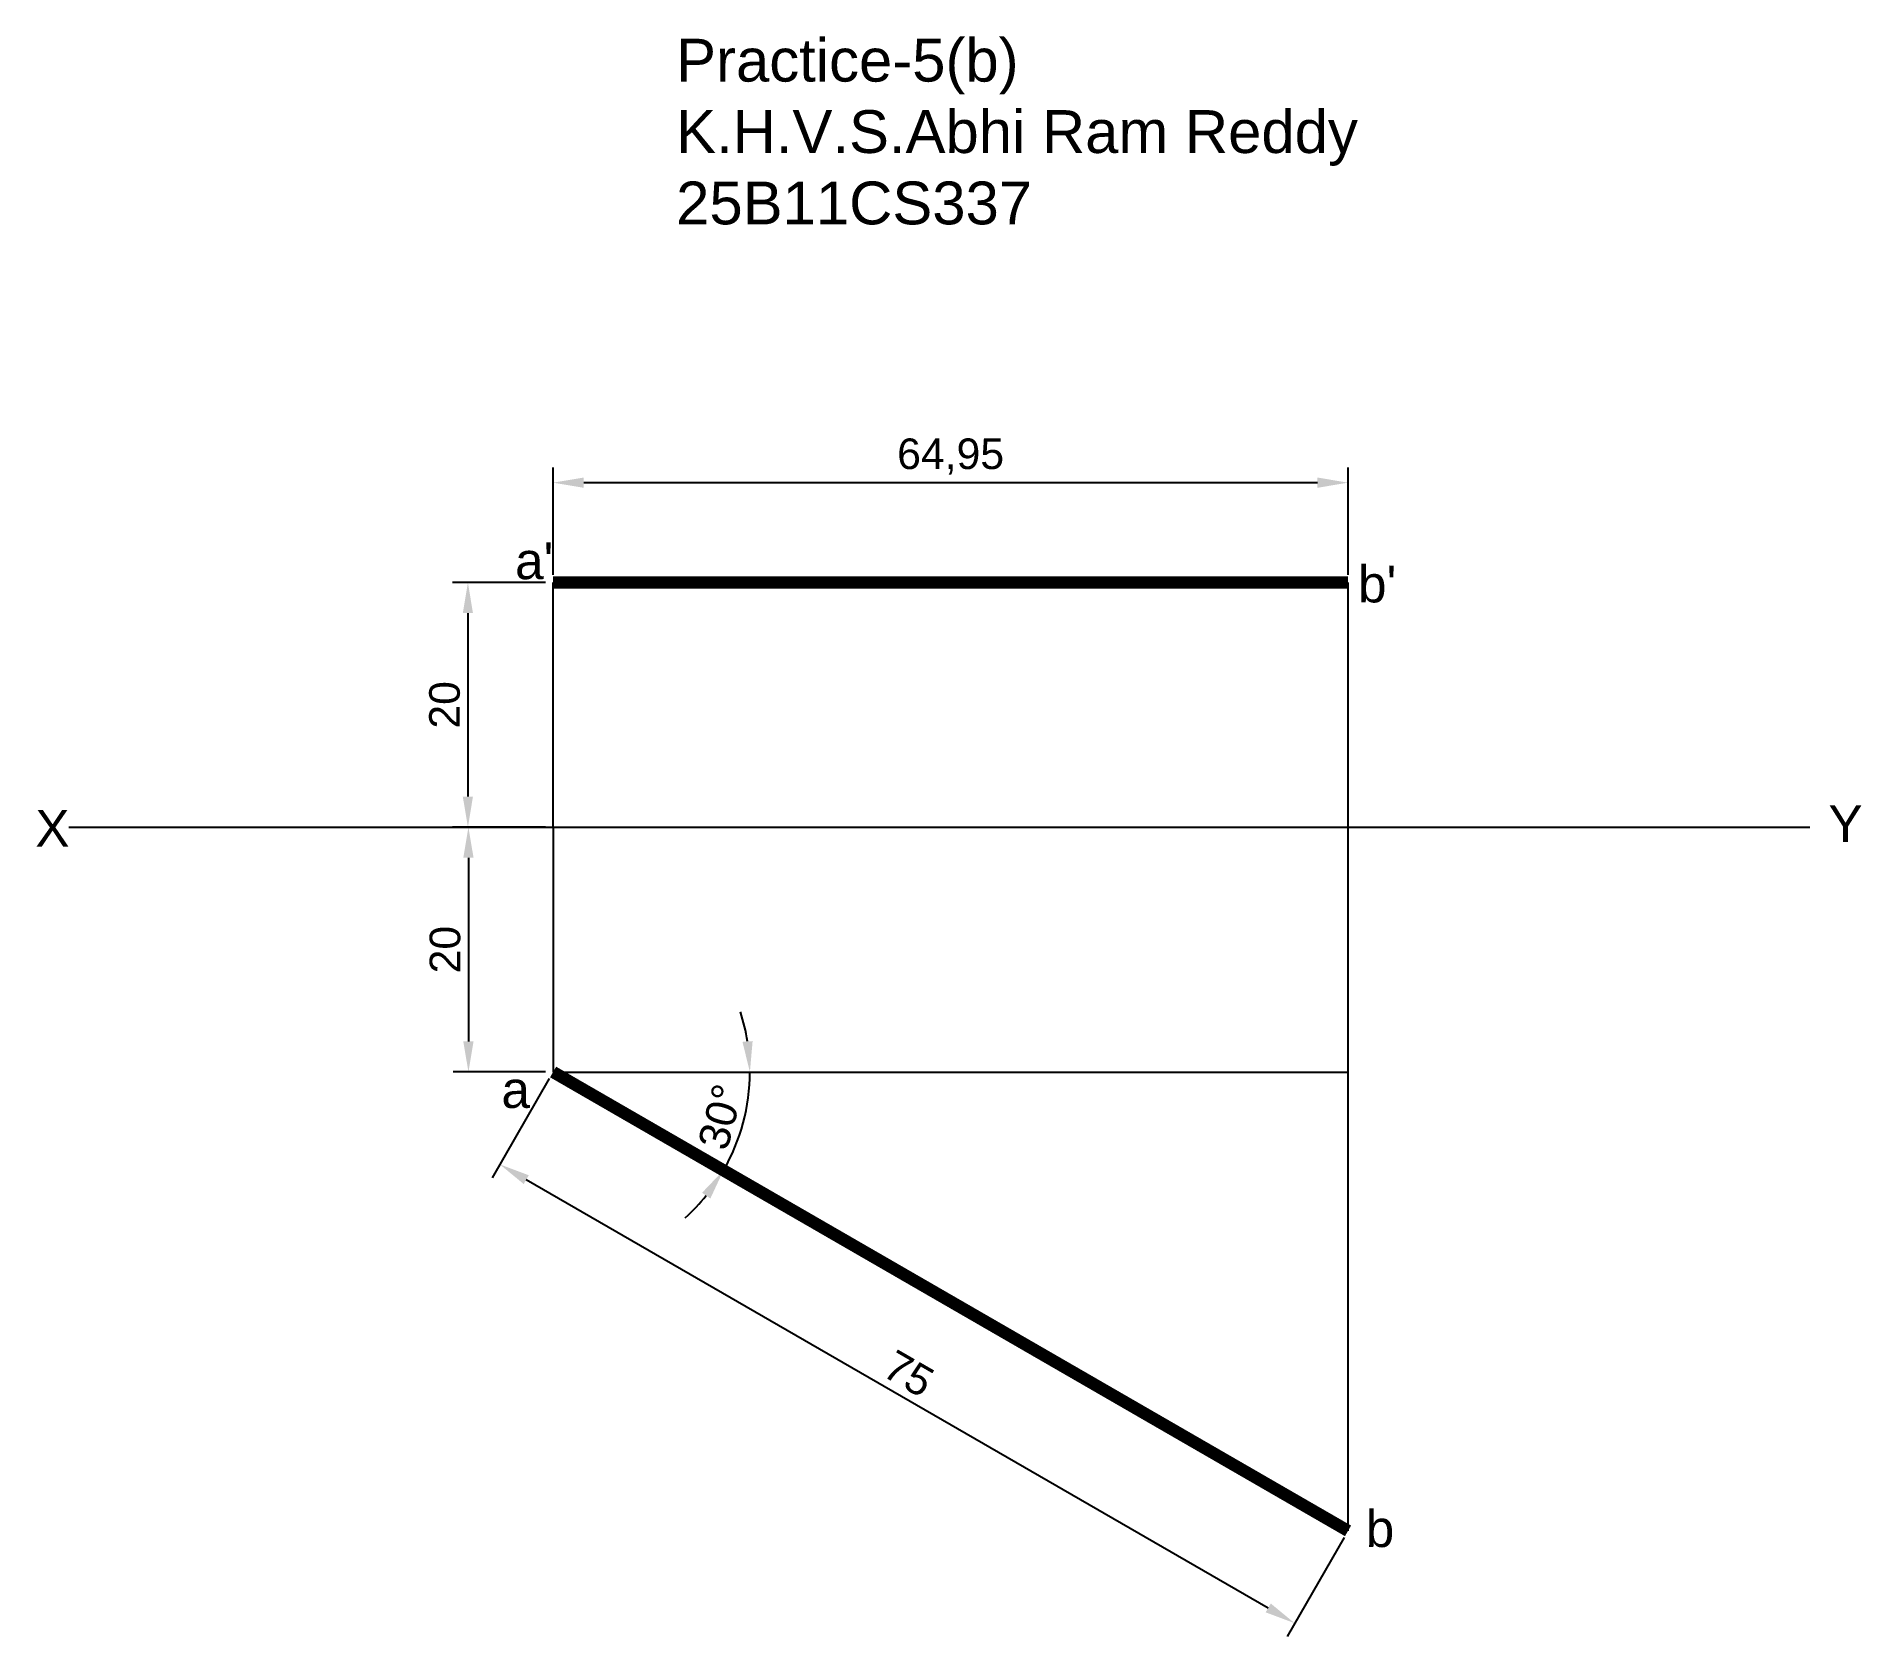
# Model space of a CAD drawing. Header units: millimetres. Extents: x 83 to 232, y 124 to 255.
import ezdxf

# ---------------------------------------------------------------- set-up
doc = ezdxf.new("R2010")
doc.units = ezdxf.units.MM
doc.styles.get("Standard").update_dxf_attribs({"font": 'arial.ttf'})
doc.dimstyles.new('ISO-25', dxfattribs={"dimtxt": 2.5, "dimasz": 2.5, "dimexe": 1.25, "dimexo": 0.625, "dimtad": 1, "dimtxsty": 'Standard', "dimcen": 2.5, "dimadec": 0, "dimazin": 0, "dimtfac": 1, "dimtmove": 0, "dimatfit": 3, "dimfxl": 1, "dimarcsym": 0})

# ---------------------------------------------------------------- blocks, each defined once
blk = doc.blocks.new('*D1')
at = {"color": 0, "lineweight": -2, "transparency": 16777216}
for p, q in [((124.82, 210.39), (117.23, 210.39)), ((118.48, 207.89), (118.48, 192.89)), ((124.82, 190.39), (117.23, 190.39))]:
    blk.add_line(p, q, dxfattribs=at)
at = {"color": 0, "transparency": 16777216}
for points in [[(118.06, 207.89), (118.89, 207.89), (118.48, 210.39)], [(118.06, 192.89), (118.89, 192.89), (118.48, 190.39)]]:
    blk.add_solid(points, dxfattribs=at)
at = {"layer": 'Defpoints', "color": 0, "transparency": 16777216}
for p in [(125.44, 210.39), (118.48, 190.39), (125.44, 190.39)]:
    blk.add_point(p, dxfattribs=at)
at = {"color": 0, "transparency": 16777216, "insert": (116.58, 200.39), "char_height": 2.5, "attachment_point": 5, "rotation": 90}
blk.add_mtext('20', dxfattribs=at)
blk = doc.blocks.new('*D2')
at = {"color": 0, "lineweight": -2, "transparency": 16777216}
for p, q in [((124.82, 190.39), (117.27, 190.39)), ((118.52, 187.89), (118.52, 172.89)), ((124.82, 170.39), (117.27, 170.39))]:
    blk.add_line(p, q, dxfattribs=at)
at = {"color": 0, "transparency": 16777216}
for points in [[(118.1, 187.89), (118.94, 187.89), (118.52, 190.39)], [(118.1, 172.89), (118.94, 172.89), (118.52, 170.39)]]:
    blk.add_solid(points, dxfattribs=at)
at = {"layer": 'Defpoints', "color": 0, "transparency": 16777216}
for p in [(125.44, 190.39), (118.52, 170.39), (125.44, 170.39)]:
    blk.add_point(p, dxfattribs=at)
at = {"color": 0, "transparency": 16777216, "insert": (116.62, 180.39), "char_height": 2.5, "attachment_point": 5, "rotation": 90}
blk.add_mtext('20', dxfattribs=at)
blk = doc.blocks.new('*D3')
at = {"color": 0, "lineweight": -2, "transparency": 16777216}
for p, q in [((125.13, 169.85), (120.46, 161.75)), ((123.25, 161.59), (183.87, 126.59)), ((190.08, 132.35), (185.41, 124.25))]:
    blk.add_line(p, q, dxfattribs=at)
at = {"color": 0, "transparency": 16777216}
for points in [[(123.45, 161.95), (123.04, 161.23), (121.08, 162.84)], [(184.08, 126.95), (183.66, 126.23), (186.03, 125.34)]]:
    blk.add_solid(points, dxfattribs=at)
at = {"layer": 'Defpoints', "color": 0, "transparency": 16777216}
for p in [(125.44, 170.39), (190.39, 132.89), (186.03, 125.34)]:
    blk.add_point(p, dxfattribs=at)
at = {"color": 0, "transparency": 16777216, "insert": (154.5, 145.73), "char_height": 2.5, "attachment_point": 5, "rotation": 330}
blk.add_mtext('75', dxfattribs=at)
blk = doc.blocks.new('*D4')
at = {"color": 0, "lineweight": -2, "transparency": 16777216}
for p, q in [((125.44, 211.01), (125.44, 219.8)), ((190.39, 211.01), (190.39, 219.8)), ((127.94, 218.55), (187.89, 218.55))]:
    blk.add_line(p, q, dxfattribs=at)
at = {"color": 0, "transparency": 16777216}
for points in [[(127.94, 218.97), (127.94, 218.13), (125.44, 218.55)], [(187.89, 218.97), (187.89, 218.13), (190.39, 218.55)]]:
    blk.add_solid(points, dxfattribs=at)
at = {"layer": 'Defpoints', "color": 0, "transparency": 16777216}
for p in [(190.39, 218.55), (125.44, 210.39), (190.39, 210.39)]:
    blk.add_point(p, dxfattribs=at)
at = {"color": 0, "transparency": 16777216, "insert": (157.92, 220.68), "char_height": 2.5, "attachment_point": 5}
blk.add_mtext('64,95', dxfattribs=at)
blk = doc.blocks.new('*D5')
at = {"color": 0, "lineweight": -2, "transparency": 16777216}
for start, end in [(8.9181, 17.8361), (330, 0), (312.1639, 321.0819)]:
    blk.add_arc((125.44, 170.39), 16.08, start, end, dxfattribs=at)
at = {"color": 0, "transparency": 16777216}
for points in [[(141.74, 172.91), (140.91, 172.85), (141.52, 170.39)], [(137.61, 160.52), (138.29, 160.05), (139.36, 162.35)]]:
    blk.add_solid(points, dxfattribs=at)
at = {"layer": 'Defpoints', "color": 0, "transparency": 16777216}
for p in [(125.44, 170.39), (125.44, 170.39), (190.39, 170.39), (140.55, 164.89), (190.39, 132.89)]:
    blk.add_point(p, dxfattribs=at)
at = {"color": 0, "transparency": 16777216, "insert": (139.13, 166.72), "char_height": 2.5, "attachment_point": 5, "rotation": 75}
blk.add_mtext('30°', dxfattribs=at)

msp = doc.modelspace()

# ---------------------------------------------------------------- linework, layer by layer
for p, q in [((125.44, 190.387), (125.44, 210.387)), ((190.392, 132.887), (190.392, 210.387)), ((85.869, 190.387), (228.12, 190.387)), ((125.44, 190.387), (125.44, 170.387)), ((125.44, 170.387), (190.392, 170.387))]:
    msp.add_line(p, q)
at = {"const_width": 1}
for points in [[(125.44, 210.387), (190.392, 210.387)], [(125.44, 170.387), (190.392, 132.887)]]:
    msp.add_lwpolyline(points, dxfattribs=at)

# ---------------------------------------------------------------- texts
at = {"attachment_point": 1}
for s, width, insert, char_height in [('Practice-5(b)\\PK.H.V.S.Abhi Ram Reddy\\P25B11CS337', 108.18698, (135.492, 254.827), 3.5), ("a'", 5.89838, (122.33, 213.666), 3), ("b'", 5.89838, (191.208, 211.765), 3), ('X', 5.89838, (83.134, 191.806), 3), ('Y', 5.89838, (229.642, 192.186), 3), ('a', 5.89838, (121.216, 170.449), 3), ('b', 5.89838, (191.839, 134.569), 3)]:
    msp.add_mtext_dynamic_manual_height_columns(s, width=width, gutter_width=12.5, heights=[0], dxfattribs=dict(at, insert=insert, char_height=char_height))

# ---------------------------------------------------------------- dimensions: what is measured, and where the dimension line sits
dim = msp.add_linear_dim(base=(190.392, 218.55), p1=(125.44, 210.387), p2=(190.392, 210.387), dimstyle='ISO-25')
dim.commit()
dim.dimension.update_dxf_attribs({"geometry": '*D4', "text_midpoint": (157.916, 220.677)})
for base, p1, p2, picture, middle in [((118.478, 190.387), (125.44, 210.387), (125.44, 190.387), '*D1', (116.577, 200.387)), ((118.522, 170.387), (125.44, 190.387), (125.44, 170.387), '*D2', (116.62, 180.387))]:
    dim = msp.add_linear_dim(base=base, p1=p1, p2=p2, angle=90, dimstyle='ISO-25')
    dim.commit()
    dim.dimension.update_dxf_attribs({"geometry": picture, "text_midpoint": middle})
dim = msp.add_angular_dim_2l(base=(140.549, 164.888), line1=((125.44, 170.387), (190.392, 132.887)), line2=((125.44, 170.387), (190.392, 170.387)), dimstyle='ISO-25')
dim.commit()
dim.dimension.update_dxf_attribs({"geometry": '*D5', "text_midpoint": (139.133, 166.718)})
dim = msp.add_aligned_dim(p1=(125.44, 170.387), p2=(190.392, 132.887), distance=-8.719, dimstyle='ISO-25')
dim.commit()
dim.dimension.update_dxf_attribs({"geometry": '*D3', "text_midpoint": (154.505, 145.729)})

doc.saveas('drawing.dxf')
